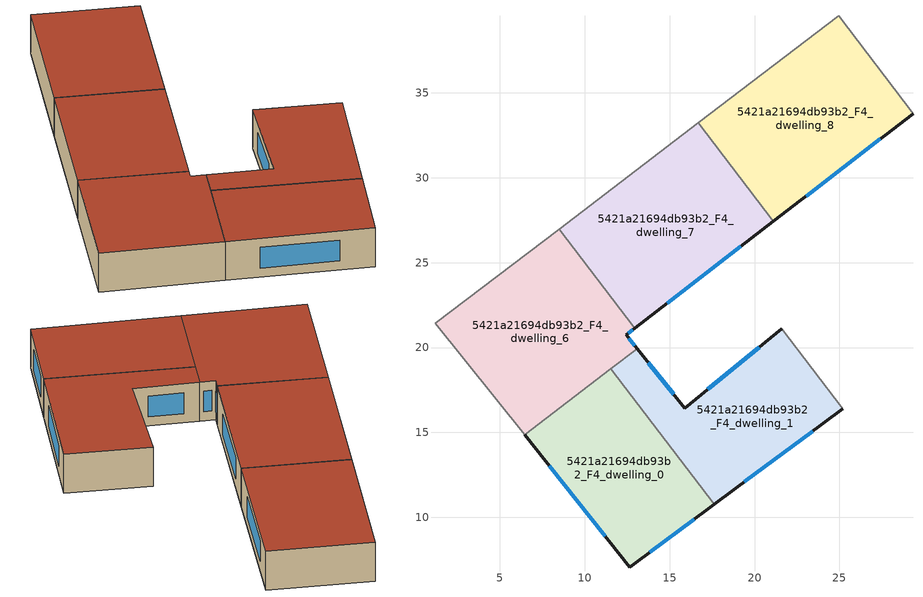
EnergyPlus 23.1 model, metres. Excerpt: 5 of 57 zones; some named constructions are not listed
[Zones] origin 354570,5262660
5421a21694db93b2_F4_dwelling_0
 floor to 5421a21694db93b2_F3_dwelling_0 (EU_floor_Construction): 11.54,18.74 17.62,10.76 12.66,7.07 6.46,14.86 z12
 wall outside (EU_wall_Construction): 6.46,14.86 12.66,7.07 17.62,10.76 z12:15
 wall to 5421a21694db93b2_F4_dwelling_1 (EU_wall_Construction): 17.62,10.76 11.54,18.74 z12:15
 wall to 5421a21694db93b2_F4_dwelling_6 (EU_wall_Construction): 11.54,18.74 6.46,14.86 z12:15
 window (EU_Window_Construction): 13.83,7.94 16.46,9.9 / 7.91,13.03 11.21,8.9 z12.7:14.3
 roof outside (EU_roof_Construction): 17.62,10.76 11.54,18.74 6.46,14.86 12.66,7.07 z15
5421a21694db93b2_F4_dwelling_1
 floor to 5421a21694db93b2_F3_dwelling_1 (EU_floor_Construction): 21.61,21.11 25.2,16.4 17.62,10.76 11.54,18.74 13.1,19.92 15.9,16.43 z12
 wall outside (EU_wall_Construction): 17.62,10.76 25.2,16.4 / 21.61,21.11 15.9,16.43 13.1,19.92 z12:15
 wall to 5421a21694db93b2_F4_dwelling_2 (EU_wall_Construction): 25.2,16.4 21.61,21.11 z12:15
 wall to 5421a21694db93b2_F4_dwelling_6 (EU_wall_Construction): 13.1,19.92 11.54,18.74 z12:15
 window (EU_Window_Construction): 19.4,12.09 23.42,15.08 / 15.24,17.25 13.75,19.11 / 20.27,20.01 17.24,17.53 z12.7:14.3
 roof outside (EU_roof_Construction): 25.2,16.4 21.61,21.11 15.9,16.43 13.1,19.92 11.54,18.74 17.62,10.76 z15
5421a21694db93b2_F4_dwelling_6
 floor to 5421a21694db93b2_F3_dwelling_6 (EU_floor_Construction): 8.48,26.98 12.94,21.13 12.44,20.75 13.1,19.92 6.46,14.86 1.21,21.44 z12
 wall outside (EU_wall_Construction): 13.1,19.92 12.44,20.75 12.94,21.13 z12:15
 wall adiabatic (EU_wall_Construction): 8.48,26.98 1.21,21.44 6.46,14.86 z12:15
 wall to 5421a21694db93b2_F4_dwelling_7 (EU_wall_Construction): 12.94,21.13 8.48,26.98 z12:15
 window (EU_Window_Construction): 12.94,20.12 12.59,20.55 / 12.56,20.84 12.82,21.04 z12.7:14.3
 roof outside (EU_roof_Construction): 13.1,19.92 12.44,20.75 12.94,21.13 8.48,26.98 1.21,21.44 6.46,14.86 z15
5421a21694db93b2_F4_dwelling_7
 floor to 5421a21694db93b2_F3_dwelling_7 (EU_floor_Construction): 16.68,33.23 21.1,27.43 12.94,21.13 8.48,26.98 z12
 wall outside (EU_wall_Construction): 12.94,21.13 21.1,27.43 z12:15
 wall adiabatic (EU_wall_Construction): 16.68,33.23 8.48,26.98 z12:15
 wall to 5421a21694db93b2_F4_dwelling_8 (EU_wall_Construction): 21.1,27.43 16.68,33.23 z12:15
 window (EU_Window_Construction): 14.86,22.61 19.18,25.95 z12.7:14.3
 roof outside (EU_roof_Construction): 21.1,27.43 16.68,33.23 8.48,26.98 12.94,21.13 z15
5421a21694db93b2_F4_dwelling_8
 floor to 5421a21694db93b2_F3_dwelling_8 (EU_floor_Construction): 24.95,39.53 29.33,33.78 21.1,27.43 16.68,33.23 z12
 wall outside (EU_wall_Construction): 21.1,27.43 29.33,33.78 z12:15
 wall adiabatic (EU_wall_Construction): 24.95,39.53 16.68,33.23 z12:15
 wall to 5421a21694db93b2_F4_dwelling_9 (EU_wall_Construction): 29.33,33.78 24.95,39.53 z12:15
 window (EU_Window_Construction): 23.03,28.92 27.4,32.29 z12.7:14.3
 roof outside (EU_roof_Construction): 29.33,33.78 24.95,39.53 16.68,33.23 21.1,27.43 z15
[SCHEDULE:FILE] Column Number=1; Rows to Skip at Top=0; Number of Hours of Data=8760; Column Separator=Comma; Interpolate to Timestep=No; Minutes per Item=60; Adjust Schedule for Daylight Savings=Yes
Name | File
EU_Step8_GainSchedule_5421a21694db93b2_F3_dwelling_8_f000 | ../../schedules/5421a21694db93b2/5421a21694db93b2_F3_dwelling_8_f000_gain.csv
EU_Step8_GainSchedule_5421a21694db93b2_F3_dwelling_9_f000 | ../../schedules/5421a21694db93b2/5421a21694db93b2_F3_dwelling_9_f000_gain.csv
EU_Step8_GainSchedule_5421a21694db93b2_F3_dwelling_10_f000 | ../../schedules/5421a21694db93b2/5421a21694db93b2_F3_dwelling_10_f000_gain.csv
EU_Step8_GainSchedule_5421a21694db93b2_F4_dwelling_0_f000 | ../../schedules/5421a21694db93b2/5421a21694db93b2_F4_dwelling_0_f000_gain.csv
EU_Step8_GainSchedule_5421a21694db93b2_F4_dwelling_1_f000 | ../../schedules/5421a21694db93b2/5421a21694db93b2_F4_dwelling_1_f000_gain.csv
EU_Step8_GainSchedule_5421a21694db93b2_F4_dwelling_2_f000 | ../../schedules/5421a21694db93b2/5421a21694db93b2_F4_dwelling_2_f000_gain.csv
EU_Step8_GainSchedule_5421a21694db93b2_F4_dwelling_3_f000 | ../../schedules/5421a21694db93b2/5421a21694db93b2_F4_dwelling_3_f000_gain.csv
EU_Step8_GainSchedule_5421a21694db93b2_F4_dwelling_4_f000 | ../../schedules/5421a21694db93b2/5421a21694db93b2_F4_dwelling_4_f000_gain.csv
EU_Step8_GainSchedule_5421a21694db93b2_F4_dwelling_5_f000 | ../../schedules/5421a21694db93b2/5421a21694db93b2_F4_dwelling_5_f000_gain.csv
EU_Step8_GainSchedule_5421a21694db93b2_F4_dwelling_6_f000 | ../../schedules/5421a21694db93b2/5421a21694db93b2_F4_dwelling_6_f000_gain.csv
EU_Step8_GainSchedule_5421a21694db93b2_F4_dwelling_7_f000 | ../../schedules/5421a21694db93b2/5421a21694db93b2_F4_dwelling_7_f000_gain.csv
EU_Step8_GainSchedule_5421a21694db93b2_F4_dwelling_8_f000 | ../../schedules/5421a21694db93b2/5421a21694db93b2_F4_dwelling_8_f000_gain.csv
EU_Step8_GainSchedule_5421a21694db93b2_F4_dwelling_9_f000 | ../../schedules/5421a21694db93b2/5421a21694db93b2_F4_dwelling_9_f000_gain.csv
EU_Step8_GainSchedule_5421a21694db93b2_F4_dwelling_10_f000 | ../../schedules/5421a21694db93b2/5421a21694db93b2_F4_dwelling_10_f000_gain.csv
